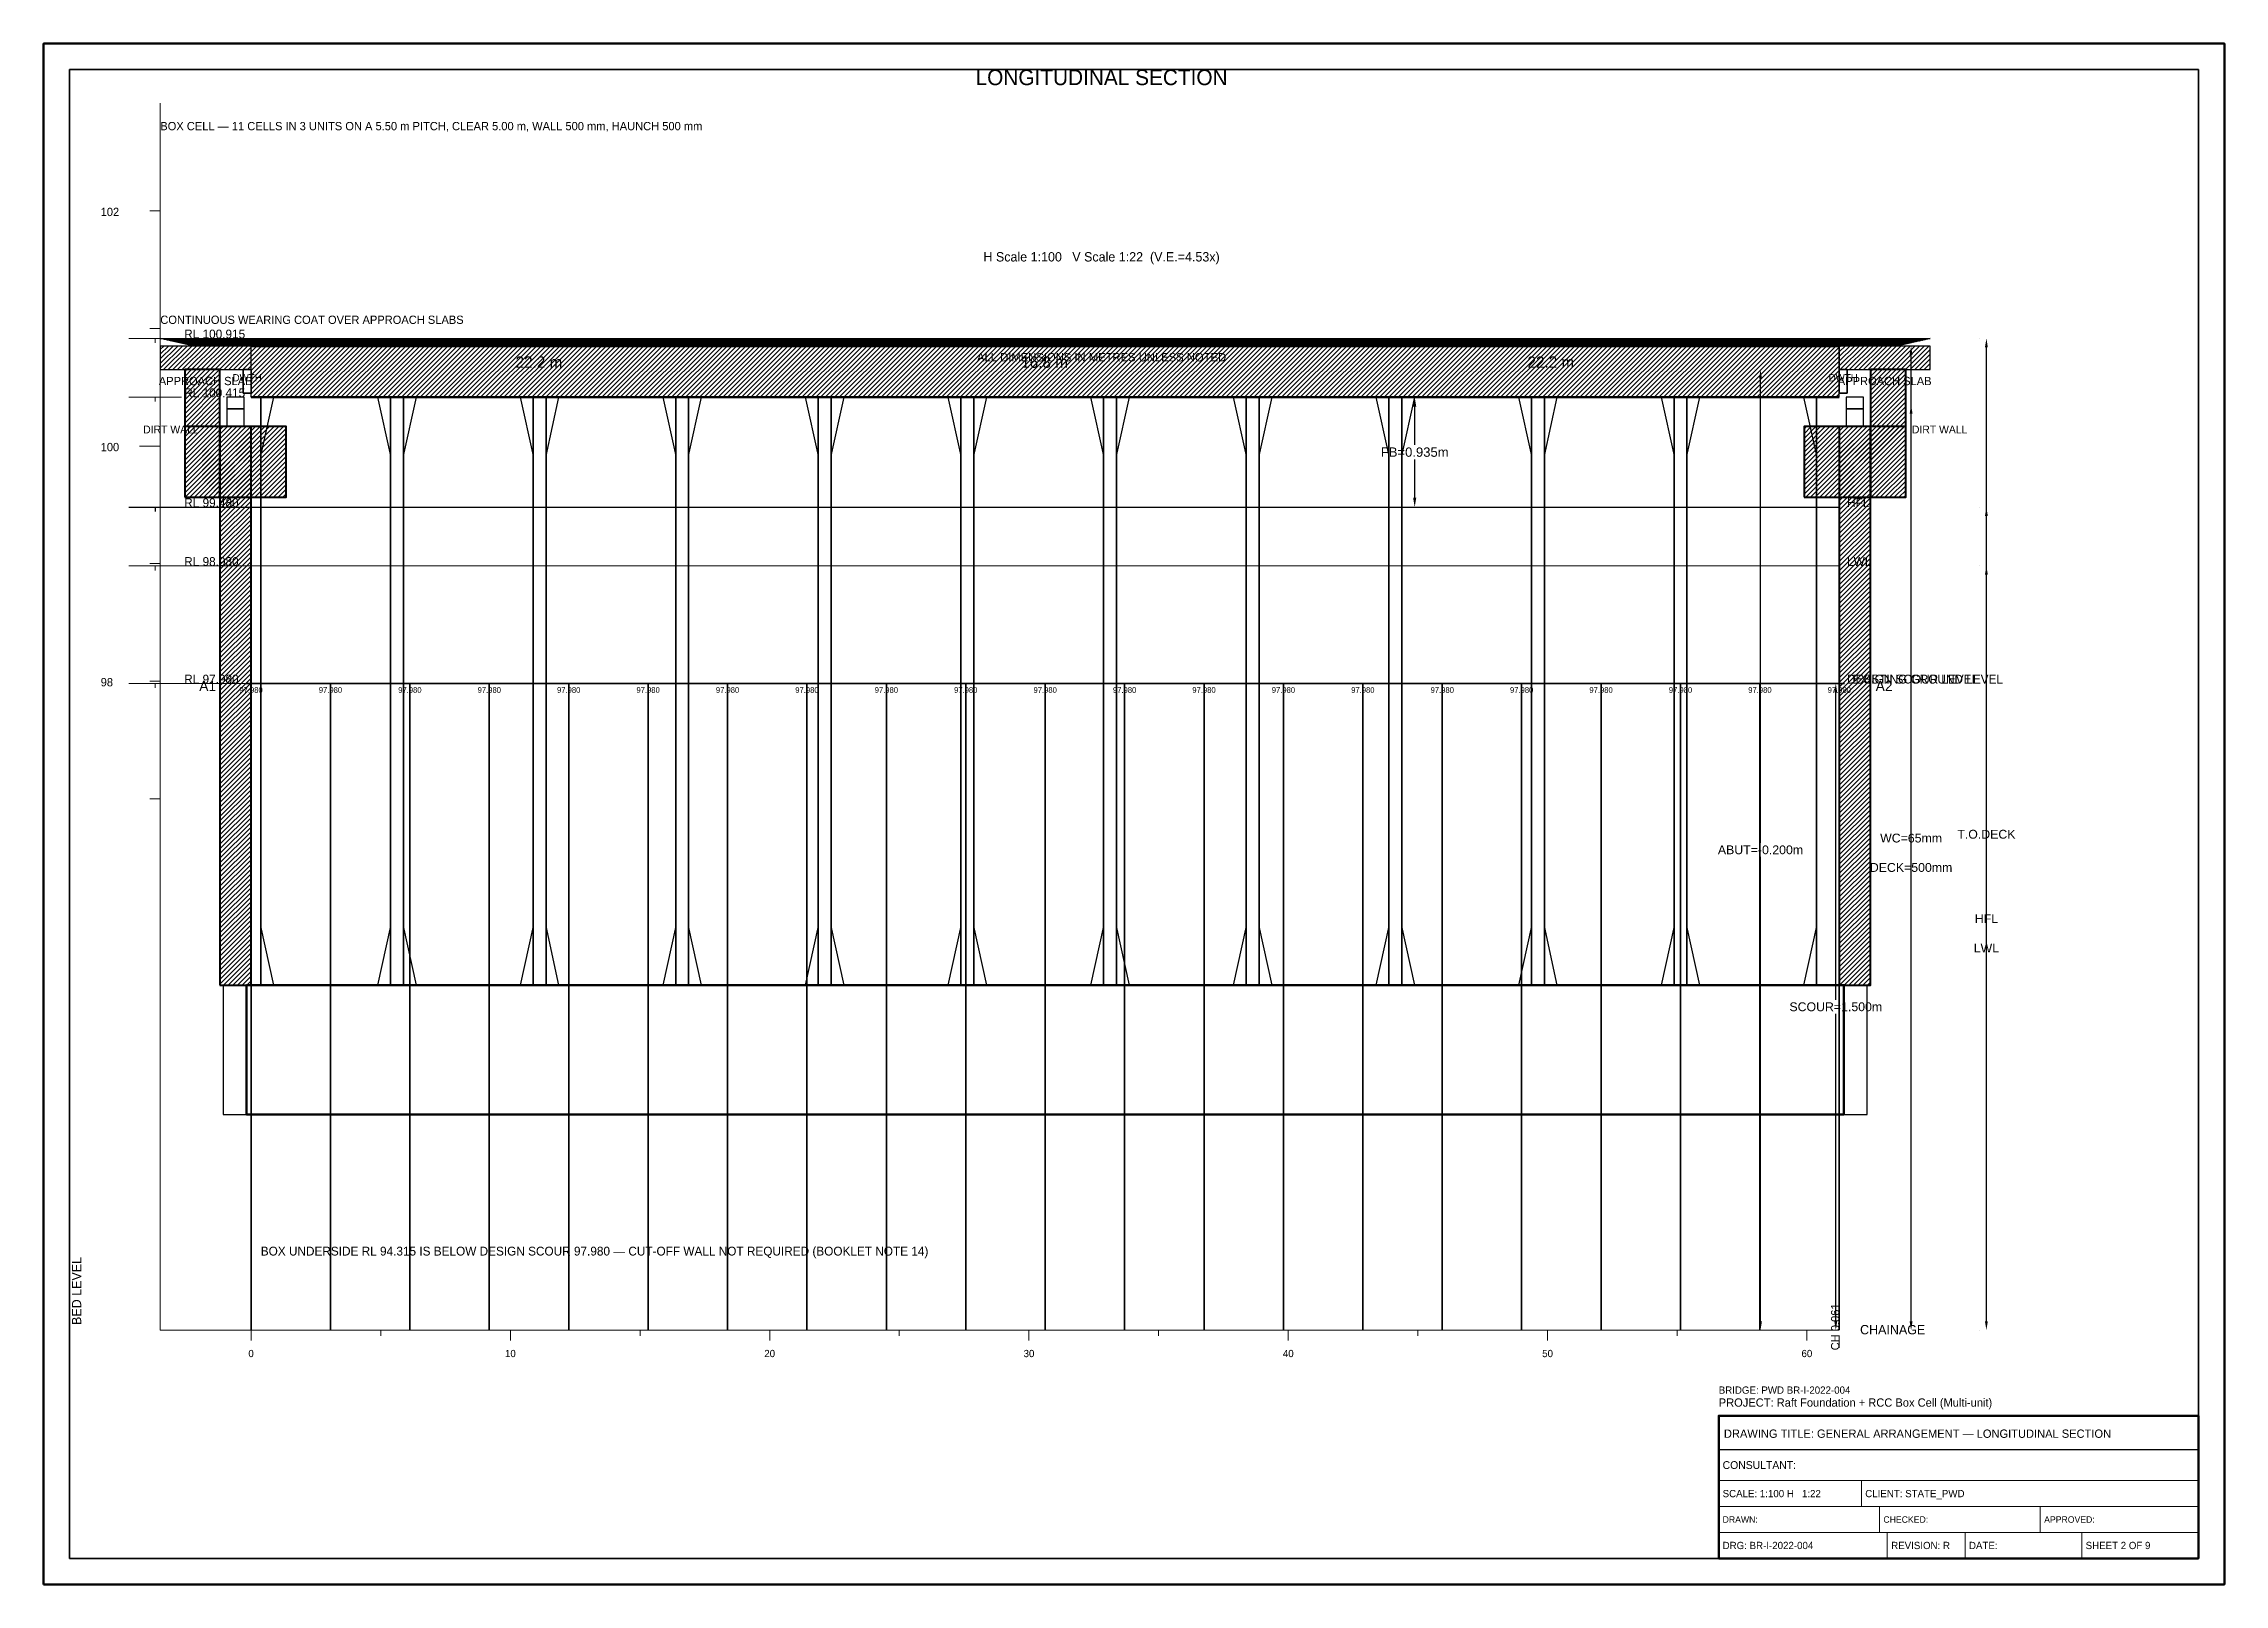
# Model space of a CAD drawing. Header units: metres. Extents: x 0 to 841, y 0 to 594.
import ezdxf
from ezdxf.enums import TextEntityAlignment as Align

# ---------------------------------------------------------------- set-up
doc = ezdxf.new("R2010")
doc.units = ezdxf.units.M
doc.linetypes.add('DASHED', pattern=[0.5, 0.375, -0.125])
doc.linetypes.add('DASHED2', pattern=[0.25, 0.1875, -0.0625])
for name, color, linetype, lineweight in [('ABUT-PROF', 4, 'Continuous', 50), ('BORDER-INNER', 7, 'Continuous', 35), ('BORDER-OUTER', 7, 'Continuous', 70), ('CIVIL-CHAINAGE', 7, 'Continuous', 18), ('CIVIL-GROUND', 3, 'Continuous', 35), ('CIVIL-HFL', 5, 'DASHED', 25), ('CIVIL-LWL', 4, 'DASHED', 18), ('CIVIL-ROAD', 7, 'Continuous', 25), ('CIVIL-SCOUR', 1, 'DASHED2', 18), ('DIM-CHAINAGE', 3, 'Continuous', 18), ('DIM-LEVEL', 3, 'Continuous', 18), ('DIM-LINEAR', 3, 'Continuous', 18), ('STRUC-HATCHING', 8, 'Continuous', 18), ('SUB-ABUT', 3, 'Continuous', 35), ('SUB-APRON', 8, 'Continuous', 25), ('SUB-BEARING', 5, 'Continuous', 25), ('SUB-BOX-CELL', 7, 'Continuous', 35), ('SUB-BOX-HAUNCH', 7, 'Continuous', 25), ('SUB-DIRT-WALL', 3, 'Continuous', 35), ('SUB-RAFT', 7, 'Continuous', 50), ('SUPER-DECK', 2, 'Continuous', 50), ('SUPER-WEARING', 8, 'Continuous', 25), ('TEXT-GENERAL', 7, 'Continuous', 18), ('TEXT-HEADER', 7, 'Continuous', 25), ('TEXT-LEVEL', 5, 'Continuous', 18), ('TEXT-SPEC', 7, 'Continuous', 13), ('TEXT-TITLE', 7, 'Continuous', 25), ('TITLEBLK-BOX', 7, 'Continuous', 50), ('TITLEBLK-TEXT', 7, 'Continuous', 18)]:
    doc.layers.add(name, color=color, linetype=linetype, lineweight=lineweight)
doc.styles.add('BRIDGE_STD', font='Arial.ttf')
doc.dimstyles.new('pmb100', dxfattribs={"dimtxt": 2.5, "dimasz": 0.9375, "dimexe": 2.5, "dimexo": 2.5, "dimtad": 0, "dimtih": 1, "dimdec": 0, "dimtxsty": 'BRIDGE_STD', "dimcen": 2.5, "dimazin": 3, "dimtfac": 1, "dimtmove": 0, "dimatfit": 3})

msp = doc.modelspace()

# ---------------------------------------------------------------- hatches: boundary and pattern name
at = {"layer": 'STRUC-HATCHING'}
h = msp.add_hatch(dxfattribs=at)
h.set_pattern_fill('ANSI31', scale=0.4)
h.paths.add_polyline_path([(45, 468.33), (80, 468.33), (80, 477.4), (45, 477.4)])
h = msp.add_hatch(dxfattribs=at)
h.set_pattern_fill('ANSI31', scale=0.4)
h.paths.add_polyline_path([(80, 457.68), (692.5, 457.68), (692.5, 477.4), (80, 477.4)])
h = msp.add_hatch(dxfattribs=at)
h.set_pattern_fill('ANSI31', scale=0.4)
h.paths.add_polyline_path([(692.5, 468.33), (727.5, 468.33), (727.5, 477.4), (692.5, 477.4)])
h = msp.add_hatch(dxfattribs=at)
h.set_pattern_fill('ANSI31', scale=0.4)
h.paths.add_polyline_path([(54.4, 419.15), (68, 419.15), (68, 468.33), (54.4, 468.33)])
h = msp.add_hatch(dxfattribs=at)
h.set_pattern_fill('ANSI31', scale=0.4)
h.paths.add_polyline_path([(704.5, 419.15), (718.1, 419.15), (718.1, 468.33), (704.5, 468.33)])
h = msp.add_hatch(dxfattribs=at)
h.set_pattern_fill('ANSI31', scale=0.4)
h.paths.add_polyline_path([(54.4, 419.15), (93.6, 419.15), (93.6, 446.35), (54.4, 446.35)])
h = msp.add_hatch(dxfattribs=at)
h.set_pattern_fill('ANSI31', scale=0.4)
h.paths.add_polyline_path([(68, 231.04), (80, 231.04), (80, 446.35), (68, 446.35)])
h = msp.add_hatch(dxfattribs=at)
h.set_pattern_fill('ANSI31', scale=0.4)
h.paths.add_polyline_path([(678.9, 419.15), (718.1, 419.15), (718.1, 446.35), (678.9, 446.35)])
h = msp.add_hatch(dxfattribs=at)
h.set_pattern_fill('ANSI31', scale=0.4)
h.paths.add_polyline_path([(692.5, 231.04), (704.5, 231.04), (704.5, 446.35), (692.5, 446.35)])
at = {"layer": 'SUPER-WEARING'}
h = msp.add_hatch(dxfattribs=at)
h.set_pattern_fill('SOLID')
h.paths.add_polyline_path([(45, 480.34), (727.5, 480.34), (714.5, 477.4), (58, 477.4)])

# ---------------------------------------------------------------- linework, layer by layer
at = {"layer": 'ABUT-PROF', "lineweight": 35}
for points in [[(77, 459.27), (80, 459.27), (80, 468.33), (77, 468.33), (77, 459.27)], [(692.5, 459.27), (695.5, 459.27), (695.5, 468.33), (692.5, 468.33), (692.5, 459.27)]]:
    msp.add_lwpolyline(points, dxfattribs=at)
at = {"layer": 'BORDER-INNER'}
msp.add_lwpolyline([(10, 10), (831, 10), (831, 584), (10, 584), (10, 10)], dxfattribs=at)
at = {"layer": 'BORDER-OUTER'}
msp.add_lwpolyline([(0, 0), (841, 0), (841, 594), (0, 594), (0, 0)], dxfattribs=at)
at = {"layer": 'CIVIL-CHAINAGE'}
for p, q in [((45, 98), (692.5, 98)), ((80, 98), (80, 94)), ((130, 98), (130, 95.8)), ((180, 98), (180, 94)), ((230, 98), (230, 95.8)), ((280, 98), (280, 94)), ((330, 98), (330, 95.8)), ((380, 98), (380, 94)), ((430, 98), (430, 95.8)), ((480, 98), (480, 94)), ((530, 98), (530, 95.8)), ((580, 98), (580, 94)), ((630, 98), (630, 95.8)), ((680, 98), (680, 94)), ((692.5, 96), (692.5, 91.2))]:
    msp.add_line(p, q, dxfattribs=at)
at = {"layer": 'CIVIL-GROUND', "color": 3}
for p, q in [((78, 347.31), (82, 347.31)), ((108.62, 347.31), (112.62, 347.31)), ((139.25, 347.31), (143.25, 347.31)), ((169.88, 347.31), (173.88, 347.31)), ((200.5, 347.31), (204.5, 347.31)), ((231.12, 347.31), (235.12, 347.31)), ((261.75, 347.31), (265.75, 347.31)), ((292.38, 347.31), (296.38, 347.31)), ((323, 347.31), (327, 347.31)), ((353.62, 347.31), (357.62, 347.31)), ((384.25, 347.31), (388.25, 347.31)), ((414.88, 347.31), (418.88, 347.31)), ((445.5, 347.31), (449.5, 347.31)), ((476.12, 347.31), (480.12, 347.31)), ((506.75, 347.31), (510.75, 347.31)), ((537.38, 347.31), (541.38, 347.31)), ((568, 347.31), (572, 347.31)), ((598.62, 347.31), (602.62, 347.31)), ((629.25, 347.31), (633.25, 347.31)), ((659.88, 347.31), (663.88, 347.31)), ((690.5, 347.31), (694.5, 347.31))]:
    msp.add_line(p, q, dxfattribs=at)
at = {"layer": 'CIVIL-GROUND', "color": 8, "linetype": 'DASHED2'}
for p, q in [((80, 347.31), (80, 98)), ((110.62, 347.31), (110.62, 98)), ((141.25, 347.31), (141.25, 98)), ((171.88, 347.31), (171.88, 98)), ((202.5, 347.31), (202.5, 98)), ((233.12, 347.31), (233.12, 98)), ((263.75, 347.31), (263.75, 98)), ((294.38, 347.31), (294.38, 98)), ((325, 347.31), (325, 98)), ((355.62, 347.31), (355.62, 98)), ((386.25, 347.31), (386.25, 98)), ((416.88, 347.31), (416.88, 98)), ((447.5, 347.31), (447.5, 98)), ((478.12, 347.31), (478.12, 98)), ((508.75, 347.31), (508.75, 98)), ((539.38, 347.31), (539.38, 98)), ((570, 347.31), (570, 98)), ((600.62, 347.31), (600.62, 98)), ((631.25, 347.31), (631.25, 98)), ((661.88, 347.31), (661.88, 98)), ((692.5, 347.31), (692.5, 98))]:
    msp.add_line(p, q, dxfattribs=at)
at = {"layer": 'CIVIL-GROUND', "color": 3}
msp.add_lwpolyline([(80, 347.31), (110.62, 347.31), (141.25, 347.31), (171.88, 347.31), (202.5, 347.31), (233.12, 347.31), (263.75, 347.31), (294.38, 347.31), (325, 347.31), (355.62, 347.31), (386.25, 347.31), (416.88, 347.31), (447.5, 347.31), (478.12, 347.31), (508.75, 347.31), (539.38, 347.31), (570, 347.31), (600.62, 347.31), (631.25, 347.31), (661.88, 347.31), (692.5, 347.31)], dxfattribs=at)
at = {"layer": 'CIVIL-HFL'}
for p, q in [((32.8, 415.3), (53.2, 415.3)), ((43, 415.3), (43, 413.6))]:
    msp.add_line(p, q, dxfattribs=at)
at = {"layer": 'CIVIL-HFL', "color": 5}
msp.add_line((45, 415.3), (692.5, 415.3), dxfattribs=at)
at = {"layer": 'CIVIL-LWL'}
for p, q in [((32.8, 392.63), (53.2, 392.63)), ((43, 392.63), (43, 390.93))]:
    msp.add_line(p, q, dxfattribs=at)
at = {"layer": 'CIVIL-LWL', "color": 4}
msp.add_line((45, 392.63), (692.5, 392.63), dxfattribs=at)
at = {"layer": 'CIVIL-ROAD', "lineweight": 25}
for points in [[(45, 468.33), (80, 468.33), (80, 477.4), (45, 477.4), (45, 468.33)], [(692.5, 468.33), (727.5, 468.33), (727.5, 477.4), (692.5, 477.4), (692.5, 468.33)]]:
    msp.add_lwpolyline(points, dxfattribs=at)
at = {"layer": 'CIVIL-SCOUR'}
for p, q in [((32.8, 347.31), (53.2, 347.31)), ((43, 347.31), (43, 345.61))]:
    msp.add_line(p, q, dxfattribs=at)
at = {"layer": 'CIVIL-SCOUR', "color": 1}
msp.add_line((45, 347.31), (692.5, 347.31), dxfattribs=at)
at = {"layer": 'DIM-LEVEL'}
for p, q in [((45, 98), (45, 571)), ((41, 529.52), (45, 529.52)), ((32.8, 480.34), (53.2, 480.34)), ((41, 484.2), (45, 484.2)), ((43, 480.34), (43, 478.64)), ((32.8, 457.68), (53.2, 457.68)), ((43, 457.68), (43, 455.98)), ((37, 438.87), (45, 438.87)), ((41, 393.54), (45, 393.54)), ((41, 348.21), (45, 348.21)), ((41, 302.88), (45, 302.88))]:
    msp.add_line(p, q, dxfattribs=at)
at = {"layer": 'SUB-ABUT', "lineweight": 40}
for points in [[(54.4, 419.15), (93.6, 419.15), (93.6, 446.35), (54.4, 446.35), (54.4, 419.15)], [(68, 231.04), (80, 231.04), (80, 446.35), (68, 446.35), (68, 231.04)], [(678.9, 419.15), (718.1, 419.15), (718.1, 446.35), (678.9, 446.35), (678.9, 419.15)], [(692.5, 231.04), (704.5, 231.04), (704.5, 446.35), (692.5, 446.35), (692.5, 231.04)]]:
    msp.add_lwpolyline(points, dxfattribs=at)
at = {"layer": 'SUB-ABUT', "lineweight": 30}
for points in [[(70.7, 446.35), (77.3, 446.35), (77.3, 453.15), (70.7, 453.15), (70.7, 446.35)], [(695.2, 446.35), (701.8, 446.35), (701.8, 453.15), (695.2, 453.15), (695.2, 446.35)]]:
    msp.add_lwpolyline(points, dxfattribs=at)
at = {"layer": 'SUB-APRON', "lineweight": 25}
for points in [[(69.25, 181.18), (78.25, 181.18), (78.25, 231.04), (69.25, 231.04), (69.25, 181.18)], [(694.25, 181.18), (703.25, 181.18), (703.25, 231.04), (694.25, 231.04), (694.25, 181.18)]]:
    msp.add_lwpolyline(points, dxfattribs=at)
at = {"layer": 'SUB-BEARING', "lineweight": 30}
for points in [[(70.7, 453.15), (77.3, 453.15), (77.3, 457.68), (70.7, 457.68), (70.7, 453.15)], [(695.2, 453.15), (701.8, 453.15), (701.8, 457.68), (695.2, 457.68), (695.2, 453.15)]]:
    msp.add_lwpolyline(points, dxfattribs=at)
at = {"layer": 'SUB-BOX-CELL', "lineweight": 35}
for p, q in [((83.75, 457.68), (133.75, 457.68)), ((83.75, 231.04), (83.75, 457.68)), ((133.75, 231.04), (133.75, 457.68)), ((138.75, 457.68), (188.75, 457.68)), ((138.75, 231.04), (138.75, 457.68)), ((188.75, 231.04), (188.75, 457.68)), ((193.75, 457.68), (243.75, 457.68)), ((193.75, 231.04), (193.75, 457.68)), ((243.75, 231.04), (243.75, 457.68)), ((248.75, 457.68), (298.75, 457.68)), ((248.75, 231.04), (248.75, 457.68)), ((298.75, 231.04), (298.75, 457.68)), ((303.75, 457.68), (353.75, 457.68)), ((303.75, 231.04), (303.75, 457.68)), ((353.75, 231.04), (353.75, 457.68)), ((358.75, 457.68), (408.75, 457.68)), ((358.75, 231.04), (358.75, 457.68)), ((408.75, 231.04), (408.75, 457.68)), ((413.75, 457.68), (463.75, 457.68)), ((413.75, 231.04), (413.75, 457.68)), ((463.75, 231.04), (463.75, 457.68)), ((468.75, 457.68), (518.75, 457.68)), ((468.75, 231.04), (468.75, 457.68)), ((518.75, 231.04), (518.75, 457.68)), ((523.75, 457.68), (573.75, 457.68)), ((523.75, 231.04), (523.75, 457.68)), ((573.75, 231.04), (573.75, 457.68)), ((578.75, 457.68), (628.75, 457.68)), ((578.75, 231.04), (578.75, 457.68)), ((628.75, 231.04), (628.75, 457.68)), ((633.75, 457.68), (683.75, 457.68)), ((633.75, 231.04), (633.75, 457.68)), ((683.75, 231.04), (683.75, 457.68)), ((83.75, 231.04), (133.75, 231.04)), ((138.75, 231.04), (188.75, 231.04)), ((193.75, 231.04), (243.75, 231.04)), ((248.75, 231.04), (298.75, 231.04)), ((303.75, 231.04), (353.75, 231.04)), ((358.75, 231.04), (408.75, 231.04)), ((413.75, 231.04), (463.75, 231.04)), ((468.75, 231.04), (518.75, 231.04)), ((523.75, 231.04), (573.75, 231.04)), ((578.75, 231.04), (628.75, 231.04)), ((633.75, 231.04), (683.75, 231.04))]:
    msp.add_line(p, q, dxfattribs=at)
at = {"layer": 'SUB-BOX-HAUNCH', "lineweight": 25}
for points in [[(83.75, 435.02), (88.75, 457.68)], [(128.75, 457.68), (133.75, 435.02)], [(138.75, 435.02), (143.75, 457.68)], [(183.75, 457.68), (188.75, 435.02)], [(193.75, 435.02), (198.75, 457.68)], [(238.75, 457.68), (243.75, 435.02)], [(248.75, 435.02), (253.75, 457.68)], [(293.75, 457.68), (298.75, 435.02)], [(303.75, 435.02), (308.75, 457.68)], [(348.75, 457.68), (353.75, 435.02)], [(358.75, 435.02), (363.75, 457.68)], [(403.75, 457.68), (408.75, 435.02)], [(413.75, 435.02), (418.75, 457.68)], [(458.75, 457.68), (463.75, 435.02)], [(468.75, 435.02), (473.75, 457.68)], [(513.75, 457.68), (518.75, 435.02)], [(523.75, 435.02), (528.75, 457.68)], [(568.75, 457.68), (573.75, 435.02)], [(578.75, 435.02), (583.75, 457.68)], [(623.75, 457.68), (628.75, 435.02)], [(633.75, 435.02), (638.75, 457.68)], [(678.75, 457.68), (683.75, 435.02)], [(88.75, 231.04), (83.75, 253.7)], [(133.75, 253.7), (128.75, 231.04)], [(143.75, 231.04), (138.75, 253.7)], [(188.75, 253.7), (183.75, 231.04)], [(198.75, 231.04), (193.75, 253.7)], [(243.75, 253.7), (238.75, 231.04)], [(253.75, 231.04), (248.75, 253.7)], [(298.75, 253.7), (293.75, 231.04)], [(308.75, 231.04), (303.75, 253.7)], [(353.75, 253.7), (348.75, 231.04)], [(363.75, 231.04), (358.75, 253.7)], [(408.75, 253.7), (403.75, 231.04)], [(418.75, 231.04), (413.75, 253.7)], [(463.75, 253.7), (458.75, 231.04)], [(473.75, 231.04), (468.75, 253.7)], [(518.75, 253.7), (513.75, 231.04)], [(528.75, 231.04), (523.75, 253.7)], [(573.75, 253.7), (568.75, 231.04)], [(583.75, 231.04), (578.75, 253.7)], [(628.75, 253.7), (623.75, 231.04)], [(638.75, 231.04), (633.75, 253.7)], [(683.75, 253.7), (678.75, 231.04)]]:
    msp.add_lwpolyline(points, dxfattribs=at)
at = {"layer": 'SUB-DIRT-WALL', "lineweight": 40}
for points in [[(54.4, 419.15), (68, 419.15), (68, 468.33), (54.4, 468.33), (54.4, 419.15)], [(704.5, 419.15), (718.1, 419.15), (718.1, 468.33), (704.5, 468.33), (704.5, 419.15)]]:
    msp.add_lwpolyline(points, dxfattribs=at)
at = {"layer": 'SUB-RAFT', "lineweight": 50}
msp.add_lwpolyline([(78.25, 181.18), (694.25, 181.18), (694.25, 231.04), (78.25, 231.04), (78.25, 181.18)], dxfattribs=at)
at = {"layer": 'SUPER-DECK'}
for p, q in [((80, 477.4), (692.5, 477.4)), ((80, 457.68), (692.5, 457.68))]:
    msp.add_line(p, q, dxfattribs=at)
at = {"layer": 'SUPER-DECK', "lineweight": 25}
for p, q in [((80, 457.68), (80, 477.4)), ((692.5, 457.68), (692.5, 477.4))]:
    msp.add_line(p, q, dxfattribs=at)
at = {"layer": 'SUPER-WEARING', "lineweight": 25}
msp.add_lwpolyline([(45, 480.34), (727.5, 480.34), (714.5, 477.4), (58, 477.4), (45, 480.34)], dxfattribs=at)
at = {"layer": 'TITLEBLK-BOX', "lineweight": 50}
msp.add_lwpolyline([(646, 10), (831, 10), (831, 65), (646, 65), (646, 10)], dxfattribs=at)
at = {"layer": 'TITLEBLK-BOX', "lineweight": 30}
msp.add_lwpolyline([(646, 52), (831, 52), (831, 65), (646, 65), (646, 52)], dxfattribs=at)
at = {"layer": 'TITLEBLK-BOX', "lineweight": 18}
for points in [[(646, 40), (831, 40), (831, 52), (646, 52), (646, 40)], [(646, 30), (701, 30), (701, 40), (646, 40), (646, 30)], [(701, 30), (831, 30), (831, 40), (701, 40), (701, 30)], [(646, 20), (708, 20), (708, 30), (646, 30), (646, 20)], [(708, 20), (770, 20), (770, 30), (708, 30), (708, 20)], [(770, 20), (831, 20), (831, 30), (770, 30), (770, 20)], [(646, 10), (711, 10), (711, 20), (646, 20), (646, 10)], [(711, 10), (741, 10), (741, 20), (711, 20), (711, 10)], [(741, 10), (786, 10), (786, 20), (741, 20), (741, 10)], [(786, 10), (831, 10), (831, 20), (786, 20), (786, 10)]]:
    msp.add_lwpolyline(points, dxfattribs=at)

# ---------------------------------------------------------------- texts
at = {"layer": 'CIVIL-GROUND', "color": 3}
msp.add_text('EXISTING GROUND LEVEL', height=3.4, dxfattribs=at).set_placement((697.5, 347.31))
at = {"layer": 'CIVIL-HFL', "color": 5}
msp.add_text('HFL', height=3.4, dxfattribs=at).set_placement((695.5, 415.3))
at = {"layer": 'CIVIL-LWL', "color": 4}
msp.add_text('LWL', height=3.4, dxfattribs=at).set_placement((695.5, 392.63))
at = {"layer": 'CIVIL-SCOUR', "color": 1}
msp.add_text('DESIGN SCOUR LEVEL', height=3.4, dxfattribs=at).set_placement((695.5, 347.31))
at = {"layer": 'DIM-CHAINAGE'}
msp.add_text('CH 0.061', height=3.2, rotation=90, dxfattribs=at).set_placement((692.5, 90.24))
at = {"layer": 'TEXT-GENERAL'}
for s, p in [('22.2 m', (191, 469.01)), ('16.8 m', (386, 469.01)), ('22.2 m', (581.25, 469.01))]:
    msp.add_text(s, height=4.4, dxfattribs=at).set_placement(p, align=Align.CENTER)
for s, p in [('A1', (60, 344.36)), ('A2', (706.5, 344.36))]:
    msp.add_text(s, height=4, dxfattribs=at).set_placement(p)
at = {"layer": 'TEXT-HEADER'}
msp.add_text('LONGITUDINAL SECTION', height=6, dxfattribs=at).set_placement((408, 578), align=Align.CENTER)
at = {"layer": 'TEXT-LEVEL'}
for s, height, p in [('102', 3.2, (22, 527.52)), ('RL 100.915', 3.4, (54.22, 480.34)), ('RL 100.415', 3.4, (54.22, 457.68)), ('100', 3.2, (22, 436.87)), ('RL 99.480', 3.4, (54.22, 415.3)), ('RL 98.980', 3.4, (54.22, 392.63)), ('98', 3.2, (22, 346.21)), ('RL 97.980', 3.4, (54.22, 347.31)), ('CHAINAGE', 3.6, (700.5, 96.4))]:
    msp.add_text(s, height=height, dxfattribs=at).set_placement(p)
at = {"layer": 'TEXT-LEVEL', "color": 8}
for p in [(80, 343.71), (110.62, 343.71), (141.25, 343.71), (171.88, 343.71), (202.5, 343.71), (233.12, 343.71), (263.75, 343.71), (294.38, 343.71), (325, 343.71), (355.62, 343.71), (386.25, 343.71), (416.88, 343.71), (447.5, 343.71), (478.12, 343.71), (508.75, 343.71), (539.38, 343.71), (570, 343.71), (600.62, 343.71), (631.25, 343.71), (661.88, 343.71), (692.5, 343.71)]:
    msp.add_text('97.980', height=2.2, dxfattribs=at).set_placement(p, align=Align.CENTER)
at = {"layer": 'TEXT-LEVEL'}
msp.add_text('BED LEVEL', height=3.6, rotation=90, dxfattribs=at).set_placement((14.5, 100))
for s, p in [('0', (80, 87.6)), ('10', (180, 87.6)), ('20', (280, 87.6)), ('30', (380, 87.6)), ('40', (480, 87.6)), ('50', (580, 87.6)), ('60', (680, 87.6))]:
    msp.add_text(s, height=2.8, dxfattribs=at).set_placement(p, align=Align.CENTER)
at = {"layer": 'TEXT-SPEC', "color": 8}
for s, height, p in [('BOX CELL — 11 CELLS IN 3 UNITS ON A 5.50 m PITCH, CLEAR 5.00 m, WALL 500 mm, HAUNCH 500 mm', 3.2, (45, 560.6)), ('CONTINUOUS WEARING COAT OVER APPROACH SLABS', 3.2, (45, 485.94)), ('BOX UNDERSIDE RL 94.315 IS BELOW DESIGN SCOUR 97.980 — CUT-OFF WALL NOT REQUIRED (BOOKLET NOTE 14)', 3.4, (83.75, 126.78))]:
    msp.add_text(s, height=height, dxfattribs=at).set_placement(p)
at = {"layer": 'TEXT-SPEC'}
for s, height, p in [('H Scale 1:100   V Scale 1:22  (V.E.=4.53x)', 3.6, (408, 510.01)), ('APPROACH SLAB', 3.2, (62.5, 462.33)), ('APPROACH SLAB', 3.2, (710, 462.33))]:
    msp.add_text(s, height=height, dxfattribs=at).set_placement(p, align=Align.CENTER)
at = {"layer": 'TEXT-SPEC', "color": 8}
msp.add_text('ALL DIMENSIONS IN METRES UNLESS NOTED', height=3.24, dxfattribs=at).set_placement((408, 471.48), align=Align.CENTER)
at = {"layer": 'TEXT-SPEC', "color": 4}
for p in [(78.5, 463.8), (694, 463.8)]:
    msp.add_text('DWTH', height=2.8, dxfattribs=at).set_placement(p, align=Align.CENTER)
at = {"layer": 'TEXT-SPEC'}
for p in [(38.4, 443.74), (720.5, 443.74)]:
    msp.add_text('DIRT WALL', height=3, dxfattribs=at).set_placement(p)
at = {"layer": 'TEXT-TITLE'}
for s, p in [('PROJECT: Raft Foundation + RCC Box Cell (Multi-unit)', (646, 68.5)), ('DRAWING TITLE: GENERAL ARRANGEMENT — LONGITUDINAL SECTION', (648, 56.5))]:
    msp.add_text(s, height=3.2, dxfattribs=at).set_placement(p)
at = {"layer": 'TITLEBLK-TEXT'}
for s, height, p in [('BRIDGE: PWD BR-I-2022-004', 2.8, (646, 73.5)), ('CONSULTANT: ', 3, (647.5, 44.5)), ('SCALE: 1:100 H   1:22', 2.8, (647.5, 33.6)), ('CLIENT: STATE_PWD', 2.8, (702.5, 33.6)), ('DRAWN: ', 2.5, (647.5, 23.75)), ('CHECKED: ', 2.5, (709.5, 23.75)), ('APPROVED: ', 2.5, (771.5, 23.75)), ('DRG: BR-I-2022-004', 2.8, (647.5, 13.6)), ('REVISION: R', 2.8, (712.5, 13.6)), ('DATE: ', 2.8, (742.5, 13.6)), ('SHEET 2 OF 9', 2.8, (787.5, 13.6))]:
    msp.add_text(s, height=height, dxfattribs=at).set_placement(p)

# ---------------------------------------------------------------- dimensions: what is measured, and where the dimension line sits
at = {"layer": 'DIM-LINEAR'}
for base, p1, p2, text, override in [((749.22, 98), (749.22, 98), (749.22, 480.34), 'T.O.DECK', {"dimtxt": 3.4, "dimasz": 3.4, "dimgap": 1.36, "dimclrt": 3}), ((720.18, 98), (720.18, 98), (720.18, 477.4), 'WC=65mm', {"dimtxt": 3.4, "dimasz": 3.4, "dimgap": 1.36, "dimclrt": 3}), ((662.1, 98), (662.1, 98), (662.1, 468.33), 'ABUT=-0.200m', {"dimtxt": 3.4, "dimasz": 3.4, "dimgap": 1.36, "dimclrt": 3}), ((528.75, 415.3), (508.75, 415.3), (508.75, 457.68), 'FB=0.935m', {"dimtxt": 3.6, "dimasz": 3.6, "dimgap": 1.44, "dimclrt": 3}), ((720.18, 98), (720.18, 98), (720.18, 454.73), 'DECK=500mm', {"dimtxt": 3.4, "dimasz": 3.4, "dimgap": 1.36, "dimclrt": 3}), ((749.22, 98), (749.22, 98), (749.22, 415.3), 'HFL', {"dimtxt": 3.4, "dimasz": 3.4, "dimgap": 1.36, "dimclrt": 3}), ((749.22, 98), (749.22, 98), (749.22, 392.63), 'LWL', {"dimtxt": 3.4, "dimasz": 3.4, "dimgap": 1.36, "dimclrt": 3}), ((691.14, 98), (691.14, 98), (691.14, 347.31), 'SCOUR=1.500m', {"dimtxt": 3.4, "dimasz": 3.4, "dimgap": 1.36, "dimclrt": 3})]:
    msp.add_linear_dim(base=base, p1=p1, p2=p2, angle=90, text=text, dimstyle='pmb100', override=override, dxfattribs=at).render()

doc.saveas('drawing.dxf')
